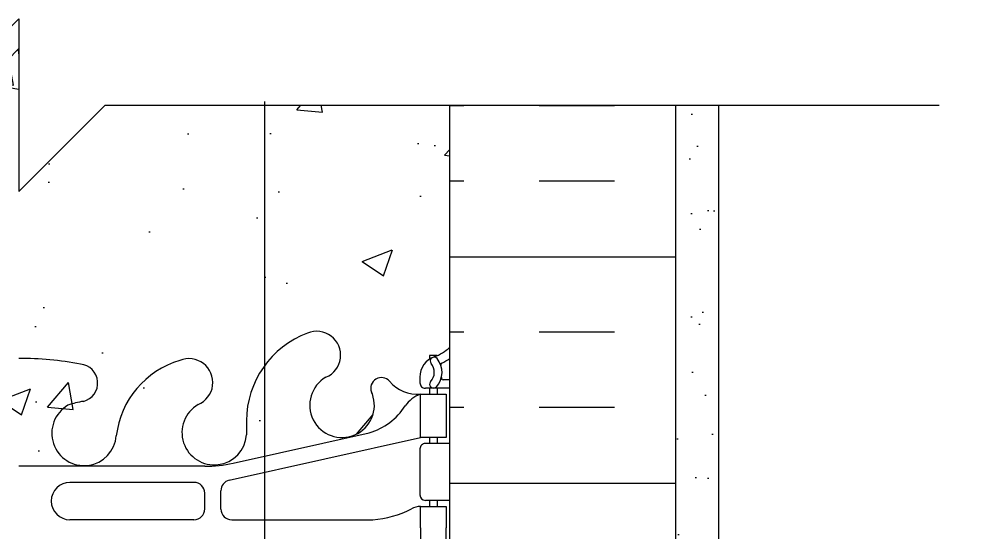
# Model space of a CAD drawing. Header units: inches. Extents: x -37.8 to 19, y 208.1 to 260.6.
# Drawn here: x -8.75 to 2.27, y 254.61 to 260.56 of the extents above; entities that cross this region are included whole.
import ezdxf

# ---------------------------------------------------------------- set-up
doc = ezdxf.new("R2010")
doc.units = ezdxf.units.IN
doc.header["$LTSCALE"] = 0.5
doc.header["$MEASUREMENT"] = 0
for name, color, linetype in [('HATCH', 12, 'Continuous'), ('line25', 2, 'Continuous'), ('LINE3', 3, 'Continuous'), ('LINE50', 5, 'Continuous'), ('LINE9', 9, 'Continuous'), ('TEXT', 4, 'Continuous'), ('Web_Edge', 9, 'Continuous')]:
    doc.layers.add(name, color=color, linetype=linetype)
pattern_1 = [(50, (0, 0), (3.586300913003767, -0.3137606749129755), [0.375, -4.125]), (355, (0, 0), (-0.693756668065, 3.760960668500059), [0.3, -3.3]), (100.4514, (0.2988584, -0.0261467), (2.892546908570108, 3.447197710304768), [0.31870095, -3.50571056]), (46.18420000000001, (0, 1), (5.336205243128222, -0.8275950716450904), [0.5625, -6.1875]), (96.6356, (0.444683725, 0.931033465), (4.673313527743517, 4.870589354502209), [0.47805144, -5.258565]), (351.1842, (0, 1), (4.673309725668136, 4.870593004626623), [0.45, -4.95]), (21, (0.5, 0.75), (2.984535260592308, -2.013094453326694), [0.375, -4.125]), (326.0000000000001, (0.5, 0.75), (1.216576659607909, 3.625750225234265), [0.3, -3.3]), (71.4514, (0.748711165, 0.58224197), (4.20111314290745, 1.612652483549762), [0.31870095, -3.50571056]), (37.50000000000001, (0, 0), (0.06079927658645334, 1.664469269156557), [0, -3.26, 0, -3.35, 0, -3.3125]), (7.499999999999999, (0, 0), (1.315347687210743, 1.972058559411801), [0, -1.91, 0, -3.185, 0, -1.2625]), (327.5, (-1.115, 0), (2.669112180862045, -0.112774358671899), [0, -1.25, 0, -3.9, 0, -5.175]), (317.5, (-1.615, 0), (2.915930846711931, 0.5005249116615882), [0, -1.625, 0, -2.59, 0, -3.675])]

msp = doc.modelspace()

# ---------------------------------------------------------------- hatches: boundary and pattern name
at = {"layer": 'HATCH'}
h = msp.add_hatch(dxfattribs=at)
h.set_pattern_fill('AR-CONC', color=256, scale=0.5, style=0)
h.set_pattern_definition(pattern_1)
h.paths.add_polyline_path([(-5.898951847049034, 259.5596917405163), (-7.749089906623908, 259.5596917405163), (-8.749089906623908, 258.5596917405163), (-8.749089906623908, 260.5596917405163), (-9.749089906623917, 259.5596917405163), (-13.74908990662391, 259.5596917405163), (-13.74908990662391, 256.7520135488264, 0.0884161506870472), (-13.60308690976365, 256.6547018563714), (-13.51308690976305, 256.6547018563783), (-13.51308690976032, 256.6129757964541, -0.2490694201798088), (-13.40308690974427, 256.4058526446847), (-13.40308690974064, 256.338352644674, -0.4142135623864142), (-13.46558690974064, 256.2758526446712), (-13.51308690973849, 256.2758526446713), (-13.51308690973394, 256.2058526446712), (-13.40808690974848, 256.2058526446712, -0.1555286049727385), (-13.23239396470415, 256.071807461744, 0.1809141486824415), (-12.81467280987329, 255.7604626107154), (-11.2338772338868, 255.4075033980156, 0.05497433642744872), (-10.90700677528186, 255.3714554816889), (-8.749085792741084, 255.3714554816888), (-6.591164810200667, 255.3714554816889, 0.05497433642746922), (-6.264294351595598, 255.4075033980155), (-5.898951847049034, 255.4890768821076), (-5.898951847049034, 256.536633073859, 0.1574316367884921), (-6.108754766143761, 255.8995124882009), (-6.108244875072728, 255.7345246654102, -1.66138205945751), (-6.669327959409875, 256.0872650516887, 0.9983685832044746), (-6.882082187622061, 256.5987146297975, 0.0008163743263181086), (-6.882917256788152, 256.5983672553865, 0.3009499255530597), (-7.6191575674384, 255.7260698529388, -1.661382059457955), (-8.18024065177611, 256.0788102392164, -0.05561716192562795), (-8.00094244210326, 256.1243808175786, 0.8432432356328314), (-8.035258917474115, 256.5567021006279, 0.0475443616506107), (-8.749085792740411, 256.6214577347046, 0.04754436165067467), (-9.462912668007677, 256.5567021006279, 0.8432432356346035), (-9.497229143378329, 256.1243808175785, -0.05561716192547263), (-9.317930933705997, 256.0788102392163, -1.661382059455914), (-9.87901401804371, 255.7260698529381, 0.3009499255532276), (-10.61525432869441, 256.5983672553861, 1.001682975826881), (-10.82798357451612, 256.0869073342775, -0.000840780393550839), (-10.82884362607164, 256.0872650516883, -1.661382059455689), (-11.38992671040944, 255.7345246654102), (-11.38941681933841, 255.8995124882009, 0.3112229933561124), (-12.0983912353426, 256.915506632108, 1.001568512821325), (-12.31117896739557, 256.4040709294654, -1.001568512879185), (-12.09839123531837, 256.9155066320989, -0.3112229933496286), (-11.38941681933841, 255.8995124882008), (-11.38992671040944, 255.7345246654102, 1.661382059455623), (-10.82884362607166, 256.0872650516884, -1), (-10.61525432868959, 256.5983672553846, -0.3009499255519153), (-9.879014018043675, 255.726069852938, 1.661382059457438), (-9.31793093370653, 256.0788102392166, 0.05561716192540458), (-9.497229143378702, 256.1243808175785, -0.8432432356333527), (-9.462912668007991, 256.5567021006279, -0.04754436165068372), (-8.749085792740594, 256.6214577347046, -0.04754436165062154), (-8.035258917474135, 256.5567021006279, -0.8432432356327483), (-8.000942442103371, 256.1243808175786, 0.05561716192559932), (-8.180240651776122, 256.0788102392164, 1.661382059458045), (-7.619157567438396, 255.7260698529389, -0.3009499255517323), (-6.882917256792435, 256.5983672553847, -1), (-6.669327959409704, 256.0872650516887, 1.661382059458288), (-6.108244875072728, 255.7345246654102), (-6.108754766143761, 255.8995124882009, -0.1574316367885121), (-5.898951847049034, 256.536633073859)])
h = msp.add_hatch(dxfattribs=at)
h.set_pattern_fill('AR-CONC', color=256, scale=0.5, style=0)
h.set_pattern_definition(pattern_1)
h.paths.add_polyline_path([(-3.749089906623908, 259.5596917405163), (-5.898951847049034, 259.5596917405163), (-5.898951847049034, 256.536633073859, -0.1466080956885683), (-5.399780350163171, 256.9155066320991, -1), (-5.186191052761434, 256.4044044284111, 2.155403933985577), (-4.647543198658118, 256.2099866715303), (-4.6592534046232, 256.2313325632042, -0.834400261741109), (-4.447749195642625, 256.3568769762407, -4.28469855370079e-06), (-4.447754159343038, 256.3568826836749, 0.2317403101389279), (-4.090084675733591, 256.2058526446712), (-3.985084675748226, 256.2058526446712), (-3.985084675743678, 256.2758526446713), (-4.032584675741532, 256.2758526446712, -0.4142135623864142), (-4.095084675741532, 256.338352644674), (-4.095084675737894, 256.4058526446902, -0.2490694201738929), (-3.985084675721851, 256.6129757964541), (-3.985084675719123, 256.6547018563783), (-3.895084675718592, 256.6547018563714, 0.08841040745014199), (-3.749089906623908, 256.7520056618637)])
h = msp.add_hatch(dxfattribs=at)
h.set_pattern_fill('INSUL', color=256, scale=7, style=0)
h.set_pattern_definition([(180, (2922.412491804861, -146.4498223221954), (0, 2.625), []), (180, (2922.412491804861, -145.5748223221954), (0, 2.625), [0.875, -0.875]), (180, (2922.412491804861, -144.6998223221954), (0, 2.625), [0.875, -0.875])])
h.paths.add_polyline_path([(-1.124089906623908, 259.5596917405163), (-3.749089906623908, 259.5596917405163), (-3.749089906623908, 250.5596917405162), (-3.061589906623908, 250.5596917405163), (-3.061589906623908, 251.0596917405163), (-1.561589906624363, 251.0596917405162), (-1.561589906623908, 250.5596917405163), (-1.124089906623908, 250.5596917405163)])
h = msp.add_hatch(dxfattribs=at)
h.set_pattern_fill('AR-SAND', color=256, scale=0.5, style=0)
h.set_pattern_definition([(37.50000000000001, (15.72745278138302, 233.3096917405163), (-0.03149667905480408, 0.9634118845065793), [0, -0.76, 0, -0.85, 0, -0.8125]), (7.499999999999999, (15.72745278138302, 233.3096917405163), (0.8848883526338636, 1.41107303261487), [0, -0.41, 0, -0.685, 0, -0.2625]), (327.5, (15.11245278138301, 233.3096917405163), (1.557070930875748, 0.002829526768482249), [0, -0.25, 0, -0.9, 0, -1.175]), (317.5, (15.11245278138301, 233.3096917405163), (1.503063302286147, 0.4388377824671246), [0, -0.125, 0, -0.59, 0, -0.675])])
h.paths.add_polyline_path([(-0.6240899426774149, 251.722930951115), (-1.124089906623908, 251.722930951115), (-1.124089906623908, 250.5596917405163), (-1.124089906623908, 247.5210182365792), (-0.6240899426774149, 247.5210182365792)])
h.paths.add_polyline_path([(-0.6240899426774149, 259.5596917405163), (-1.124089906623908, 259.5596917405163), (-1.124089906623908, 251.722930951115), (-0.6240899426774149, 251.722930951115)])
h.paths.add_polyline_path([(-1.124089906623908, 238.5596917405163), (-0.6240899426774149, 238.5596917405163), (-0.6240899426774149, 247.5210182365792), (-1.124089906623908, 247.5210182365792)])

# ---------------------------------------------------------------- linework, layer by layer
at = {"layer": 'line25'}
msp.add_line((-3.749089906623908, 250.5596917405163), (-3.749089906623908, 259.5596917405163), dxfattribs=at)
at = {"layer": 'LINE3'}
msp.add_line((-5.898951847049034, 259.6041935035607), (-5.898951847049034, 232.0596917405163), dxfattribs=at)
at = {"layer": 'LINE50'}
msp.add_line((-1.124089906623908, 250.5596917405163), (-1.124089906623908, 259.5596917405163), dxfattribs=at)
at = {"layer": 'LINE9'}
msp.add_line((-0.6240899426774149, 238.5596917405163), (-0.6240899426774149, 259.5596917405163), dxfattribs=at)
msp.add_lwpolyline([(-19.42828984831249, 259.5596917405163), (-9.749089906623908, 259.5596917405163), (-8.749089906623908, 260.5596917405163), (-8.749089906623908, 258.5596917405163), (-7.749089906623908, 259.5596917405163), (1.930110035064672, 259.5596917405163)], dxfattribs=at)
at = {"layer": 'TEXT'}
msp.add_lwpolyline([(-0.8888993612229683, 257.617767363835, 0, 0.36, 0), (0.1911006387769589, 257.617767363835, 0, 0, 0), (6.893743337991197, 257.617767363835, 0, 0, 0)], format="xyseb", dxfattribs=at)
at = {"layer": 'Web_Edge'}
for p, q in [((-3.895084675718522, 256.6547018563714), (-3.985084675719122, 256.6547018563783)), ((-3.985084675719122, 256.6547018563783), (-3.985084675721851, 256.6129757964541)), ((-4.095084675737894, 256.4058526446902), (-4.095084675741532, 256.338352644674)), ((-3.749081678858715, 256.3758526446712), (-3.826960212127346, 256.3758526446713)), ((-4.647543198657445, 256.2099866715291), (-4.6592534046232, 256.2313325632042)), ((-3.749089906623908, 256.2758526446712), (-4.032584675741532, 256.2758526446712)), ((-3.985084675743678, 256.2758526446711), (-3.985084675748226, 256.2058526446712)), ((-3.895084675718522, 256.2758526446711), (-3.895084675718522, 256.2058526446712)), ((-6.108754766143761, 255.8995124882009), (-6.108244875072728, 255.7345246654102)), ((-6.307647967164144, 255.2092227952174), (-4.090084675733693, 255.7058526446712)), ((-6.264294351595368, 255.4075033980156), (-4.683498775608883, 255.7604626107154)), ((-3.985084675781878, 255.7058526446712), (-3.985084675786426, 255.6358526446713)), ((-3.895084675718523, 255.7058526446712), (-3.895084675718523, 255.6358526446713)), ((-4.095084675741533, 255.5733526446713), (-4.095084675741533, 255.0383526446713)), ((-3.749081678858716, 255.6358526446712), (-4.032584675741533, 255.6358526446713)), ((-6.591164810200667, 255.3714554816889), (-8.749085792741084, 255.3714554816888)), ((-6.717830429408991, 255.1848219666373), (-8.157330209409452, 255.1848219666373)), ((-6.592830429408082, 254.8758236666371), (-6.592830429408991, 255.0598219666373)), ((-6.405330519409404, 254.8749564316888), (-6.405330519409858, 255.0872442846174)), ((-3.749081678858716, 254.9758526446712), (-4.032584675741533, 254.9758526446713)), ((-3.985084675829172, 254.9758526446713), (-3.985084675833719, 254.9058526446714)), ((-3.895084675718068, 254.9758526446714), (-3.895084675718068, 254.9058526446714)), ((-6.717830429408082, 254.7508236666374), (-8.157330209409452, 254.7508236666374)), ((-6.280330519409404, 254.7499564316888), (-4.642808775610434, 254.7499564316888))]:
    msp.add_line(p, q, dxfattribs=at)
msp.add_lwpolyline([(-3.790084675733511, 255.7058526446712), (-4.090084675733693, 255.7058526446712), (-4.090084675733692, 256.2058526446712), (-3.79008467573351, 256.2058526446712)], close=True, dxfattribs=at)
for points in [[(-4.090084675818731, 254.6558526446714), (-4.090084675818731, 254.9058526446714), (-3.790084675818549, 254.9058526446714), (-3.790084675818549, 254.6558526446714)], [(-4.090084675818731, 254.6558526446714), (-4.090084675818731, 254.4058526446714), (-3.790084675818549, 254.4058526446714), (-3.790084675818549, 254.6558526446714)]]:
    msp.add_lwpolyline(points, dxfattribs=at)
for centre, radius, start, end in [((-5.017187375205253, 255.8931650677383), 1.091585845779813, 110.5174596621926, 179.666831102442), ((-5.292985701446128, 256.6599555302619), 0.2769683423152065, 292.6800200708878, 112.6800200729193), ((-4.095084675747898, 257.1129594258542), 0.5, 289.4712206353018, 313.7878051267248), ((-8.731903786466887, 252.8440864582583), 3.777410353861612, 79.37245177985103, 90.26061765748882), ((-8.0551348568207, 256.3376017879054), 0.22, 284.2603964304301, 84.81653471866711), ((-6.592046819999837, 255.6060144007486), 1.034103379311961, 106.3364891505248, 173.3331449315555), ((-6.776122608094397, 256.3428161535395), 0.2769683423152065, 292.6800200708878, 112.6800200729193), ((-3.845084675737894, 256.4058526446712), 0.25, 109.4712206353018, 179.999999995639), ((-3.931025713137956, 256.5913087443432), 0.04500919725254051, 40.81210079798556, 218.5519993539992), ((-4.08879208419296, 256.4604120510043), 0.16, 317.5391321572469, 39.99992280104304), ((-4.08879208419296, 256.4604120510043), 0.25, 317.5391321572073, 39.88548800373567), ((-3.83300246518877, 256.5499418171432), 0.02103171283708721, 116.0042723403088, 196.5359959553782), ((-4.095084675747898, 257.1129594258542), 0.6, 294.9252292854753, 305.2158222147234), ((-4.999079287862173, 256.0794210635506), 0.375, 119.9315291313761, 20.37572774752946), ((-4.542074708221776, 256.2748544325305), 0.125, 41.01267807848762, 200.3757277476024), ((-4.114739091246179, 256.6464976611686), 0.4413341939712527, 221.0126780785266, 273.2024024553114), ((-4.032584675741532, 256.3383526446712), 0.0625, 179.9999999973945, 270), ((-3.937555674721921, 256.3220193183543), 0.04500000000006049, 137.5391321572863, 317.5391321569809), ((-3.827164207950887, 256.3954351038776), 0.01958352171754351, 164.5099000626944, 270.5968441877272), ((-7.886384721448963, 255.2981403270524), 0.8341443637323576, 97.89369836661152, 110.6270944945023), ((-3.967676024575781, 255.8632487821509), 0.3638149041640656, 109.6612587265426, 145.0224862518259), ((-7.993128886876207, 255.7538268743559), 0.375, 119.9315291313761, 355.7551574013997), ((-6.482216194510443, 255.762281686828), 0.375, 119.9315291313761, 355.7551574013997), ((-4.890794919893892, 256.4744788334855), 0.7434990637615071, 286.1892885425033, 327.208083472189), ((-4.032584675741533, 255.5733526446713), 0.0625, 89.99999999997395, 180), ((-6.591164810200667, 256.8714554816889), 1.5, 270, 282.5865204707835), ((-8.157330209409452, 254.9678228166374), 0.2169991499999639, 90, 270), ((-6.717830429408991, 255.0598219666373), 0.125, 0, 90), ((-6.280330519409858, 255.0872442846174), 0.125, 102.6232700965968, 180), ((-4.032584675741533, 255.0383526446713), 0.0625, 180, 269.9999999999739), ((-4.085961920731848, 254.6871689852819), 0.218722518258797, 91.08004634494158, 119.5062534114401), ((-6.717830429408082, 254.8758236666374), 0.125, 270, 359.9999999998958), ((-6.280330519409404, 254.8749564316888), 0.125, 180, 270), ((-4.731559595232853, 255.9168074476185), 1.170221347164698, 274.3495487562789, 297.3634518219285)]:
    msp.add_arc(centre, radius, start, end, dxfattribs=at)
msp.add_open_spline([(-6.592830519409404, 254.8808235366374), (-6.592830339409488, 255.0548218266374)], degree=1, dxfattribs=at)

doc.saveas('drawing.dxf')
